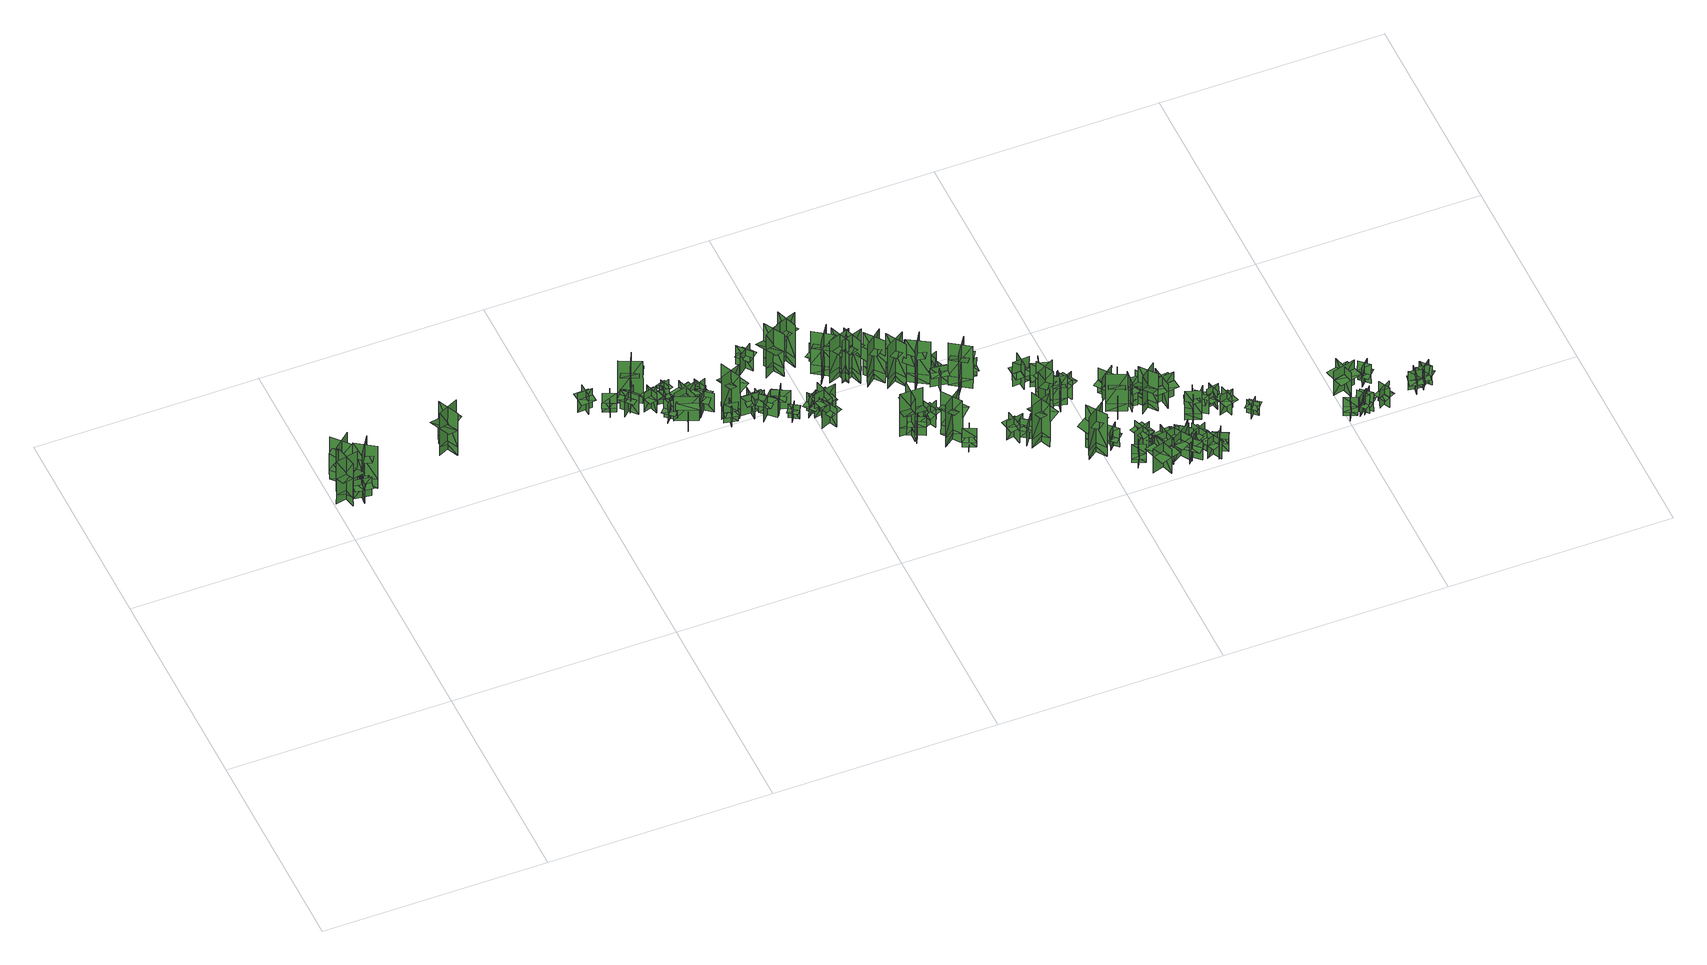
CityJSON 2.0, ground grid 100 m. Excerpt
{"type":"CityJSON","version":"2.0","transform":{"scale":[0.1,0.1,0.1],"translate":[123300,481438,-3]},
"CityObjects":{
"tree1":{"type":"SolitaryVegetationObject","geometry":[{"type":"MultiSurface","lod":"1","boundaries":[[[0,1,2]],[[0,2,3]],[[4,5,6]],[[4,6,7]],[[8,9,5]],[[8,5,4]],[[10,11,1]],[[10,1,0]],[[12,13,14]],[[12,14,15]],[[16,17,18]],[[16,18,19]]]}]},
"tree2":{"type":"SolitaryVegetationObject","geometry":[{"type":"MultiSurface","lod":"1","boundaries":[[[20,21,22]],[[20,22,23]],[[24,25,26]],[[24,26,27]],[[28,29,25]],[[28,25,24]],[[30,31,21]],[[30,21,20]],[[32,33,34]],[[32,34,35]],[[36,37,38]],[[36,38,39]]]}]},
"tree3":{"type":"SolitaryVegetationObject","geometry":[{"type":"MultiSurface","lod":"1","boundaries":[[[40,41,42]],[[40,42,43]],[[44,45,46]],[[44,46,47]],[[48,49,50]],[[48,50,51]],[[48,51,52]],[[48,52,53]]]}]},
"tree4":{"type":"SolitaryVegetationObject","geometry":[{"type":"MultiSurface","lod":"1","boundaries":[[[54,55,56]],[[54,56,57]],[[58,59,60]],[[58,60,61]],[[62,63,59]],[[62,59,58]],[[64,65,55]],[[64,55,54]],[[66,67,68]],[[66,68,69]],[[70,71,72]],[[70,72,73]]]}]},
"tree5":{"type":"SolitaryVegetationObject","geometry":[{"type":"MultiSurface","lod":"1","boundaries":[[[74,75,76]],[[74,76,77]],[[78,79,80]],[[78,80,81]],[[82,83,79]],[[82,79,78]],[[84,85,75]],[[84,75,74]],[[86,87,88]],[[86,88,89]],[[90,91,92]],[[90,92,93]]]}]},
"tree6":{"type":"SolitaryVegetationObject","geometry":[{"type":"MultiSurface","lod":"1","boundaries":[[[94,95,96]],[[94,96,97]],[[98,99,100]],[[98,100,101]],[[102,103,104]],[[102,104,105]],[[102,106,107]],[[102,107,103]]]}]},
"tree7":{"type":"SolitaryVegetationObject","geometry":[{"type":"MultiSurface","lod":"1","boundaries":[[[108,109,110]],[[108,110,111]],[[112,113,114]],[[112,114,115]],[[116,117,113]],[[116,113,112]],[[118,119,109]],[[118,109,108]],[[108,109,120]],[[108,120,121]],[[108,122,123]],[[108,123,109]]]}]},
"tree8":{"type":"SolitaryVegetationObject","geometry":[{"type":"MultiSurface","lod":"1","boundaries":[[[124,125,126]],[[124,126,127]],[[128,129,130]],[[128,130,131]],[[132,133,134]],[[132,134,135]],[[132,136,137]],[[132,137,133]]]}]},
"tree9":{"type":"SolitaryVegetationObject","geometry":[{"type":"MultiSurface","lod":"1","boundaries":[[[138,139,140]],[[138,140,141]],[[142,143,144]],[[142,144,145]],[[146,147,148]],[[146,148,149]],[[146,150,151]],[[146,151,147]]]}]},
"tree10":{"type":"SolitaryVegetationObject","geometry":[{"type":"MultiSurface","lod":"1","boundaries":[[[152,153,154]],[[152,154,155]],[[156,157,158]],[[156,158,159]],[[160,161,157]],[[160,157,156]],[[162,163,153]],[[162,153,152]],[[164,165,166]],[[164,166,167]],[[168,169,170]],[[168,170,171]]]}]},
"tree11":{"type":"SolitaryVegetationObject","geometry":[{"type":"MultiSurface","lod":"1","boundaries":[[[172,173,174]],[[172,174,175]],[[176,177,178]],[[176,178,179]],[[180,181,182]],[[180,182,183]],[[180,184,185]],[[180,185,181]]]}]},
"tree12":{"type":"SolitaryVegetationObject","geometry":[{"type":"MultiSurface","lod":"1","boundaries":[[[186,187,188]],[[186,188,189]],[[190,191,192]],[[190,192,193]],[[194,195,191]],[[194,191,190]],[[196,197,187]],[[196,187,186]],[[186,187,198]],[[186,198,199]],[[186,200,201]],[[186,201,187]]]}]},
"tree13":{"type":"SolitaryVegetationObject","geometry":[{"type":"MultiSurface","lod":"1","boundaries":[[[202,203,204]],[[202,204,205]],[[206,207,208]],[[206,208,209]],[[210,211,212]],[[210,212,213]],[[210,214,215]],[[210,215,211]]]}]},
"tree14":{"type":"SolitaryVegetationObject","geometry":[{"type":"MultiSurface","lod":"1","boundaries":[[[216,217,218]],[[216,218,219]],[[220,221,222]],[[220,222,223]],[[224,225,226]],[[224,226,227]],[[224,228,229]],[[224,229,225]]]}]},
"tree15":{"type":"SolitaryVegetationObject","geometry":[{"type":"MultiSurface","lod":"1","boundaries":[[[230,231,232]],[[230,232,233]],[[234,235,236]],[[234,236,237]],[[238,239,240]],[[238,240,241]],[[238,242,243]],[[238,243,239]]]}]},
"tree16":{"type":"SolitaryVegetationObject","geometry":[{"type":"MultiSurface","lod":"1","boundaries":[[[244,245,246]],[[244,246,247]],[[248,249,250]],[[248,250,251]],[[252,253,254]],[[252,254,255]],[[252,256,257]],[[252,257,253]]]}]},
"tree17":{"type":"SolitaryVegetationObject","geometry":[{"type":"MultiSurface","lod":"1","boundaries":[[[258,259,260]],[[258,260,261]],[[262,263,264]],[[262,264,265]],[[266,267,268]],[[266,268,269]],[[266,270,271]],[[266,271,267]]]}]},
"tree18":{"type":"SolitaryVegetationObject","geometry":[{"type":"MultiSurface","lod":"1","boundaries":[[[272,273,274]],[[272,274,275]],[[276,277,278]],[[276,278,279]],[[280,281,277]],[[280,277,276]],[[282,283,273]],[[282,273,272]],[[272,273,284]],[[272,284,285]],[[272,286,287]],[[272,287,273]]]}]},
"tree19":{"type":"SolitaryVegetationObject","geometry":[{"type":"MultiSurface","lod":"1","boundaries":[[[288,289,290]],[[288,290,291]],[[292,293,294]],[[292,294,295]],[[296,297,293]],[[296,293,292]],[[298,299,289]],[[298,289,288]],[[288,289,300]],[[288,300,301]],[[288,302,303]],[[288,303,289]]]}]},
"tree20":{"type":"SolitaryVegetationObject","geometry":[{"type":"MultiSurface","lod":"1","boundaries":[[[304,305,306]],[[304,306,307]],[[308,309,310]],[[308,310,311]],[[312,313,309]],[[312,309,308]],[[314,315,305]],[[314,305,304]],[[316,317,318]],[[316,318,319]],[[320,321,322]],[[320,322,323]]]}]},
"tree21":{"type":"SolitaryVegetationObject","geometry":[{"type":"MultiSurface","lod":"1","boundaries":[[[324,325,326]],[[324,326,327]],[[328,329,330]],[[328,330,331]],[[332,333,334]],[[332,334,335]],[[332,335,336]],[[332,336,337]]]}]},
"tree22":{"type":"SolitaryVegetationObject","geometry":[{"type":"MultiSurface","lod":"1","boundaries":[[[338,339,340]],[[338,340,341]],[[342,343,344]],[[342,344,345]],[[346,347,348]],[[346,348,349]],[[346,349,350]],[[346,350,351]]]}]},
"tree23":{"type":"SolitaryVegetationObject","geometry":[{"type":"MultiSurface","lod":"1","boundaries":[[[352,353,354]],[[352,354,355]],[[356,357,358]],[[356,358,359]],[[360,361,362]],[[360,362,363]],[[360,363,364]],[[360,364,365]]]}]},
"tree24":{"type":"SolitaryVegetationObject","geometry":[{"type":"MultiSurface","lod":"1","boundaries":[[[366,367,368]],[[366,368,369]],[[370,371,372]],[[370,372,373]],[[374,375,376]],[[374,376,377]],[[374,377,378]],[[374,378,379]]]}]},
"tree25":{"type":"SolitaryVegetationObject","geometry":[{"type":"MultiSurface","lod":"1","boundaries":[[[380,381,382]],[[380,382,383]],[[384,385,386]],[[384,386,387]],[[388,389,390]],[[388,390,391]],[[388,392,393]],[[388,393,389]]]}]},
"tree26":{"type":"SolitaryVegetationObject","geometry":[{"type":"MultiSurface","lod":"1","boundaries":[[[394,395,396]],[[394,396,397]],[[398,399,400]],[[398,400,401]],[[402,403,404]],[[402,404,405]],[[402,405,406]],[[402,406,407]]]}]},
"tree27":{"type":"SolitaryVegetationObject","geometry":[{"type":"MultiSurface","lod":"1","boundaries":[[[408,409,410]],[[408,410,411]],[[412,413,414]],[[412,414,415]],[[416,417,413]],[[416,413,412]],[[418,419,409]],[[418,409,408]],[[408,409,420]],[[408,420,421]],[[408,422,423]],[[408,423,409]]]}]},
"tree28":{"type":"SolitaryVegetationObject","geometry":[{"type":"MultiSurface","lod":"1","boundaries":[[[424,425,426]],[[424,426,427]],[[428,429,430]],[[428,430,431]],[[432,433,429]],[[432,429,428]],[[434,435,425]],[[434,425,424]],[[436,437,438]],[[436,438,439]],[[440,441,442]],[[440,442,443]]]}]},
"tree29":{"type":"SolitaryVegetationObject","geometry":[{"type":"MultiSurface","lod":"1","boundaries":[[[444,445,446]],[[444,446,447]],[[448,449,450]],[[448,450,451]],[[452,453,454]],[[452,454,455]],[[452,455,456]],[[452,456,457]]]}]},
"tree30":{"type":"SolitaryVegetationObject","geometry":[{"type":"MultiSurface","lod":"1","boundaries":[[[458,459,460]],[[458,460,461]],[[462,463,464]],[[462,464,465]],[[466,467,468]],[[466,468,469]],[[466,469,470]],[[466,470,471]]]}]},
"tree31":{"type":"SolitaryVegetationObject","geometry":[{"type":"MultiSurface","lod":"1","boundaries":[[[472,473,474]],[[472,474,475]],[[476,477,478]],[[476,478,479]],[[480,481,477]],[[480,477,476]],[[482,483,473]],[[482,473,472]],[[484,485,486]],[[484,486,487]],[[488,489,490]],[[488,490,491]]]}]},
"tree32":{"type":"SolitaryVegetationObject","geometry":[{"type":"MultiSurface","lod":"1","boundaries":[[[492,493,494]],[[492,494,495]],[[496,497,498]],[[496,498,499]],[[500,501,497]],[[500,497,496]],[[502,503,493]],[[502,493,492]],[[504,505,506]],[[504,506,507]],[[508,509,510]],[[508,510,511]]]}]},
"tree33":{"type":"SolitaryVegetationObject","geometry":[{"type":"MultiSurface","lod":"1","boundaries":[[[512,513,514]],[[512,514,515]],[[516,517,518]],[[516,518,519]],[[520,521,517]],[[520,517,516]],[[522,523,513]],[[522,513,512]],[[512,513,524]],[[512,524,525]],[[512,526,527]],[[512,527,513]]]}]},
"tree34":{"type":"SolitaryVegetationObject","geometry":[{"type":"MultiSurface","lod":"1","boundaries":[[[528,529,530]],[[528,530,531]],[[532,533,534]],[[532,534,535]],[[536,537,533]],[[536,533,532]],[[538,539,529]],[[538,529,528]],[[540,541,542]],[[540,542,543]],[[544,545,546]],[[544,546,547]]]}]},
"tree35":{"type":"SolitaryVegetationObject","geometry":[{"type":"MultiSurface","lod":"1","boundaries":[[[548,549,550]],[[548,550,551]],[[552,553,554]],[[552,554,555]],[[556,557,553]],[[556,553,552]],[[558,559,549]],[[558,549,548]],[[560,561,562]],[[560,562,563]],[[564,565,566]],[[564,566,567]]]}]},
"tree36":{"type":"SolitaryVegetationObject","geometry":[{"type":"MultiSurface","lod":"1","boundaries":[[[568,569,570]],[[568,570,571]],[[572,573,574]],[[572,574,575]],[[576,577,578]],[[576,578,579]],[[576,580,581]],[[576,581,577]]]}]},
"tree37":{"type":"SolitaryVegetationObject","geometry":[{"type":"MultiSurface","lod":"1","boundaries":[[[582,583,584]],[[582,584,585]],[[586,587,588]],[[586,588,589]],[[590,591,587]],[[590,587,586]],[[592,593,583]],[[592,583,582]],[[594,595,596]],[[594,596,597]],[[598,599,600]],[[598,600,601]]]}]},
"tree38":{"type":"SolitaryVegetationObject","geometry":[{"type":"MultiSurface","lod":"1","boundaries":[[[602,603,604]],[[602,604,605]],[[606,607,608]],[[606,608,609]],[[610,611,607]],[[610,607,606]],[[612,613,603]],[[612,603,602]],[[614,615,616]],[[614,616,617]],[[618,619,620]],[[618,620,621]]]}]},
"tree39":{"type":"SolitaryVegetationObject","geometry":[{"type":"MultiSurface","lod":"1","boundaries":[[[622,623,624]],[[622,624,625]],[[626,627,628]],[[626,628,629]],[[630,631,632]],[[630,632,633]],[[630,634,635]],[[630,635,631]]]}]},
"tree40":{"type":"SolitaryVegetationObject","geometry":[{"type":"MultiSurface","lod":"1","boundaries":[[[636,637,638]],[[636,638,639]],[[640,641,642]],[[640,642,643]],[[644,645,641]],[[644,641,640]],[[646,647,637]],[[646,637,636]],[[648,649,650]],[[648,650,651]],[[652,653,654]],[[652,654,655]]]}]},
"tree41":{"type":"SolitaryVegetationObject","geometry":[{"type":"MultiSurface","lod":"1","boundaries":[[[656,657,658]],[[656,658,659]],[[660,661,662]],[[660,662,663]],[[664,665,661]],[[664,661,660]],[[666,667,657]],[[666,657,656]],[[656,657,668]],[[656,668,669]],[[656,670,671]],[[656,671,657]]]}]},
"tree42":{"type":"SolitaryVegetationObject","geometry":[{"type":"MultiSurface","lod":"1","boundaries":[[[672,673,674]],[[672,674,675]],[[676,677,678]],[[676,678,679]],[[680,681,677]],[[680,677,676]],[[682,683,673]],[[682,673,672]],[[684,685,686]],[[684,686,687]],[[688,689,690]],[[688,690,691]]]}]},
"tree43":{"type":"SolitaryVegetationObject","geometry":[{"type":"MultiSurface","lod":"1","boundaries":[[[692,693,694]],[[692,694,695]],[[696,697,698]],[[696,698,699]],[[700,701,697]],[[700,697,696]],[[702,703,693]],[[702,693,692]],[[692,693,704]],[[692,704,705]],[[692,706,707]],[[692,707,693]]]}]},
"tree44":{"type":"SolitaryVegetationObject","geometry":[{"type":"MultiSurface","lod":"1","boundaries":[[[708,709,710]],[[708,710,711]],[[712,713,714]],[[712,714,715]],[[716,717,713]],[[716,713,712]],[[718,719,709]],[[718,709,708]],[[720,721,722]],[[720,722,723]],[[724,725,726]],[[724,726,727]]]}]},
"tree45":{"type":"SolitaryVegetationObject","geometry":[{"type":"MultiSurface","lod":"1","boundaries":[[[728,729,730]],[[728,730,731]],[[732,733,734]],[[732,734,735]],[[736,737,738]],[[736,738,739]],[[736,740,741]],[[736,741,737]]]}]},
"tree46":{"type":"SolitaryVegetationObject","geometry":[{"type":"MultiSurface","lod":"1","boundaries":[[[742,743,744]],[[742,744,745]],[[746,747,748]],[[746,748,749]],[[750,751,752]],[[750,752,753]],[[750,754,755]],[[750,755,751]]]}]},
"tree47":{"type":"SolitaryVegetationObject","geometry":[{"type":"MultiSurface","lod":"1","boundaries":[[[756,757,758]],[[756,758,759]],[[760,761,762]],[[760,762,763]],[[764,765,761]],[[764,761,760]],[[766,767,757]],[[766,757,756]],[[756,757,768]],[[756,768,769]],[[756,770,771]],[[756,771,757]]]}]},
"tree48":{"type":"SolitaryVegetationObject","geometry":[{"type":"MultiSurface","lod":"1","boundaries":[[[772,773,774]],[[772,774,775]],[[776,777,778]],[[776,778,779]],[[780,781,782]],[[780,782,783]],[[780,783,784]],[[780,784,785]]]}]},
"tree49":{"type":"SolitaryVegetationObject","geometry":[{"type":"MultiSurface","lod":"1","boundaries":[[[786,787,788]],[[786,788,789]],[[790,791,792]],[[790,792,793]],[[794,795,791]],[[794,791,790]],[[796,797,787]],[[796,787,786]],[[798,799,800]],[[798,800,801]],[[802,803,804]],[[802,804,805]]]}]},
"tree50":{"type":"SolitaryVegetationObject","geometry":[{"type":"MultiSurface","lod":"1","boundaries":[[[806,807,808]],[[806,808,809]],[[810,811,812]],[[810,812,813]],[[814,815,816]],[[814,816,817]],[[814,817,818]],[[814,818,819]]]}]},
"tree51":{"type":"SolitaryVegetationObject","geometry":[{"type":"MultiSurface","lod":"1","boundaries":[[[820,821,822]],[[820,822,823]],[[824,825,826]],[[824,826,827]],[[828,829,825]],[[828,825,824]],[[830,831,821]],[[830,821,820]],[[820,821,832]],[[820,832,833]],[[820,834,835]],[[820,835,821]]]}]},
"tree52":{"type":"SolitaryVegetationObject","geometry":[{"type":"MultiSurface","lod":"1","boundaries":[[[836,837,838]],[[836,838,839]],[[840,841,842]],[[840,842,843]],[[844,845,841]],[[844,841,840]],[[846,847,837]],[[846,837,836]],[[848,849,850]],[[848,850,851]],[[852,853,854]],[[852,854,855]]]}]},
"tree53":{"type":"SolitaryVegetationObject","geometry":[{"type":"MultiSurface","lod":"1","boundaries":[[[856,857,858]],[[856,858,859]],[[860,861,862]],[[860,862,863]],[[864,865,861]],[[864,861,860]],[[866,867,857]],[[866,857,856]],[[868,869,870]],[[868,870,871]],[[872,873,874]],[[872,874,875]]]}]},
"tree54":{"type":"SolitaryVegetationObject","geometry":[{"type":"MultiSurface","lod":"1","boundaries":[[[876,877,878]],[[876,878,879]],[[880,881,882]],[[880,882,883]],[[884,885,881]],[[884,881,880]],[[886,887,877]],[[886,877,876]],[[876,877,888]],[[876,888,889]],[[876,890,891]],[[876,891,877]]]}]},
"tree55":{"type":"SolitaryVegetationObject","geometry":[{"type":"MultiSurface","lod":"1","boundaries":[[[892,893,894]],[[892,894,895]],[[896,897,898]],[[896,898,899]],[[900,901,897]],[[900,897,896]],[[902,903,893]],[[902,893,892]],[[904,905,906]],[[904,906,907]],[[908,909,910]],[[908,910,911]]]}]},
"tree56":{"type":"SolitaryVegetationObject","geometry":[{"type":"MultiSurface","lod":"1","boundaries":[[[912,913,914]],[[912,914,915]],[[916,917,918]],[[916,918,919]],[[920,921,917]],[[920,917,916]],[[922,923,913]],[[922,913,912]],[[924,925,926]],[[924,926,927]],[[928,929,930]],[[928,930,931]]]}]},
"tree57":{"type":"SolitaryVegetationObject","geometry":[{"type":"MultiSurface","lod":"1","boundaries":[[[932,933,934]],[[932,934,935]],[[936,937,938]],[[936,938,939]],[[940,941,937]],[[940,937,936]],[[942,943,933]],[[942,933,932]],[[932,933,944]],[[932,944,945]],[[932,946,947]],[[932,947,933]]]}]},
"tree58":{"type":"SolitaryVegetationObject","geometry":[{"type":"MultiSurface","lod":"1","boundaries":[[[948,949,950]],[[948,950,951]],[[952,953,954]],[[952,954,955]],[[956,957,953]],[[956,953,952]],[[958,959,949]],[[958,949,948]],[[948,949,960]],[[948,960,961]],[[948,962,963]],[[948,963,949]]]}]},
"tree59":{"type":"SolitaryVegetationObject","geometry":[{"type":"MultiSurface","lod":"1","boundaries":[[[964,965,966]],[[964,966,967]],[[968,969,970]],[[968,970,971]],[[972,973,969]],[[972,969,968]],[[974,975,965]],[[974,965,964]],[[964,965,976]],[[964,976,977]],[[964,978,979]],[[964,979,965]]]}]},
"tree60":{"type":"SolitaryVegetationObject","geometry":[{"type":"MultiSurface","lod":"1","boundaries":[[[980,981,982]],[[980,982,983]],[[984,985,986]],[[984,986,987]],[[988,989,990]],[[988,990,991]],[[988,992,993]],[[988,993,989]]]}]},
"tree61":{"type":"SolitaryVegetationObject","geometry":[{"type":"MultiSurface","lod":"1","boundaries":[[[994,995,996]],[[994,996,997]],[[998,999,1000]],[[998,1000,1001]],[[1002,1003,1004]],[[1002,1004,1005]],[[1002,1003,1006]],[[1002,1006,1007]]]}]},
"tree62":{"type":"SolitaryVegetationObject","geometry":[{"type":"MultiSurface","lod":"1","boundaries":[[[1008,1009,1010]],[[1008,1010,1011]],[[1012,1013,1014]],[[1012,1014,1015]],[[1016,1017,1018]],[[1016,1018,1019]],[[1016,1020,1021]],[[1016,1021,1017]]]}]},
"tree63":{"type":"SolitaryVegetationObject","geometry":[{"type":"MultiSurface","lod":"1","boundaries":[[[1022,1023,1024]],[[1022,1024,1025]],[[1026,1027,1028]],[[1026,1028,1029]],[[1030,1031,1032]],[[1030,1032,1033]],[[1030,1034,1035]],[[1030,1035,1031]]]}]},
"tree64":{"type":"SolitaryVegetationObject","geometry":[{"type":"MultiSurface","lod":"1","boundaries":[[[1036,1037,1038]],[[1036,1038,1039]],[[1040,1041,1042]],[[1040,1042,1043]],[[1044,1045,1046]],[[1044,1046,1047]],[[1044,1048,1049]],[[1044,1049,1045]]]}]},
"tree65":{"type":"SolitaryVegetationObject","geometry":[{"type":"MultiSurface","lod":"1","boundaries":[[[1050,1051,1052]],[[1050,1052,1053]],[[1054,1055,1056]],[[1054,1056,1057]],[[1058,1059,1055]],[[1058,1055,1054]],[[1060,1061,1051]],[[1060,1051,1050]],[[1062,1063,1064]],[[1062,1064,1065]],[[1066,1067,1068]],[[1066,1068,1069]]]}]},
"tree66":{"type":"SolitaryVegetationObject","geometry":[{"type":"MultiSurface","lod":"1","boundaries":[[[1070,1071,1072]],[[1070,1072,1073]],[[1074,1075,1076]],[[1074,1076,1077]],[[1078,1079,1075]],[[1078,1075,1074]],[[1080,1081,1071]],[[1080,1071,1070]],[[1070,1071,1082]],[[1070,1082,1083]],[[1070,1084,1085]],[[1070,1085,1071]]]}]},
"tree67":{"type":"SolitaryVegetationObject","geometry":[{"type":"MultiSurface","lod":"1","boundaries":[[[1086,1087,1088]],[[1086,1088,1089]],[[1090,1091,1092]],[[1090,1092,1093]],[[1094,1095,1096]],[[1094,1096,1097]],[[1094,1097,1098]],[[1094,1098,1099]]]}]},
"tree68":{"type":"SolitaryVegetationObject","geometry":[{"type":"MultiSurface","lod":"1","boundaries":[[[1100,1101,1102]],[[1100,1102,1103]],[[1104,1105,1106]],[[1104,1106,1107]],[[1108,1109,1105]],[[1108,1105,1104]],[[1110,1111,1101]],[[1110,1101,1100]],[[1112,1113,1114]],[[1112,1114,1115]],[[1116,1117,1118]],[[1116,1118,1119]]]}]},
"tree69":{"type":"SolitaryVegetationObject","geometry":[{"type":"MultiSurface","lod":"1","boundaries":[[[1120,1121,1122]],[[1120,1122,1123]],[[1124,1125,1126]],[[1124,1126,1127]],[[1128,1129,1130]],[[1128,1130,1131]],[[1128,1129,1132]],[[1128,1132,1133]]]}]},
"tree70":{"type":"SolitaryVegetationObject","geometry":[{"type":"MultiSurface","lod":"1","boundaries":[[[1134,1135,1136]],[[1134,1136,1137]],[[1138,1139,1140]],[[1138,1140,1141]],[[1142,1143,1144]],[[1142,1144,1145]],[[1142,1145,1146]],[[1142,1146,1147]]]}]},
"tree71":{"type":"SolitaryVegetationObject","geometry":[{"type":"MultiSurface","lod":"1","boundaries":[[[1148,1149,1150]],[[1148,1150,1151]],[[1152,1153,1154]],[[1152,1154,1155]],[[1156,1157,1153]],[[1156,1153,1152]],[[1158,1159,1149]],[[1158,1149,1148]],[[1160,1161,1162]],[[1160,1162,1163]],[[1164,1165,1166]],[[1164,1166,1167]]]}]},
"tree72":{"type":"SolitaryVegetationObject","geometry":[{"type":"MultiSurface","lod":"1","boundaries":[[[1168,1169,1170]],[[1168,1170,1171]],[[1172,1173,1174]],[[1172,1174,1175]],[[1176,1177,1173]],[[1176,1173,1172]],[[1178,1179,1169]],[[1178,1169,1168]],[[1168,1169,1180]],[[1168,1180,1181]],[[1168,1182,1183]],[[1168,1183,1169]]]}]},
"tree73":{"type":"SolitaryVegetationObject","geometry":[{"type":"MultiSurface","lod":"1","boundaries":[[[1184,1185,1186]],[[1184,1186,1187]],[[1188,1189,1190]],[[1188,1190,1191]],[[1192,1193,1194]],[[1192,1194,1195]],[[1192,1195,1196]],[[1192,1196,1197]]]}]},
"tree74":{"type":"SolitaryVegetationObject","geometry":[{"type":"MultiSurface","lod":"1","boundaries":[[[1198,1199,1200]],[[1198,1200,1201]],[[1202,1203,1204]],[[1202,1204,1205]],[[1206,1207,1208]],[[1206,1208,1209]],[[1206,1209,1210]],[[1206,1210,1211]]]}]},
"tree75":{"type":"SolitaryVegetationObject","geometry":[{"type":"MultiSurface","lod":"1","boundaries":[[[1212,1213,1214]],[[1212,1214,1215]],[[1216,1217,1218]],[[1216,1218,1219]],[[1220,1221,1222]],[[1220,1222,1223]],[[1220,1223,1224]],[[1220,1224,1225]]]}]},
"tree76":{"type":"SolitaryVegetationObject","geometry":[{"type":"MultiSurface","lod":"1","boundaries":[[[1226,1227,1228]],[[1226,1228,1229]],[[1230,1231,1232]],[[1230,1232,1233]],[[1234,1235,1236]],[[1234,1236,1237]],[[1234,1235,1238]],[[1234,1238,1239]]]}]},
"tree77":{"type":"SolitaryVegetationObject","geometry":[{"type":"MultiSurface","lod":"1","boundaries":[[[1240,1241,1242]],[[1240,1242,1243]],[[1244,1245,1246]],[[1244,1246,1247]],[[1248,1249,1245]],[[1248,1245,1244]],[[1250,1251,1241]],[[1250,1241,1240]],[[1252,1253,1254]],[[1252,1254,1255]],[[1256,1257,1258]],[[1256,1258,1259]]]}]},
"tree78":{"type":"SolitaryVegetationObject","geometry":[{"type":"MultiSurface","lod":"1","boundaries":[[[1260,1261,1262]],[[1260,1262,1263]],[[1264,1265,1266]],[[1264,1266,1267]],[[1268,1269,1270]],[[1268,1270,1271]],[[1268,1272,1273]],[[1268,1273,1269]]]}]},
"tree79":{"type":"SolitaryVegetationObject","geometry":[{"type":"MultiSurface","lod":"1","boundaries":[[[1274,1275,1276]],[[1274,1276,1277]],[[1278,1279,1280]],[[1278,1280,1281]],[[1282,1283,1279]],[[1282,1279,1278]],[[1284,1285,1275]],[[1284,1275,1274]],[[1274,1275,1286]],[[1274,1286,1287]],[[1274,1288,1289]],[[1274,1289,1275]]]}]},
"tree80":{"type":"SolitaryVegetationObject","geometry":[{"type":"MultiSurface","lod":"1","boundaries":[[[1290,1291,1292]],[[1290,1292,1293]],[[1294,1295,1296]],[[1294,1296,1297]],[[1298,1299,1300]],[[1298,1300,1301]],[[1298,1302,1303]],[[1298,1303,1299]]]}]},
"tree81":{"type":"SolitaryVegetationObject","geometry":[{"type":"MultiSurface","lod":"1","boundaries":[[[1304,1305,1306]],[[1304,1306,1307]],[[1308,1309,1310]],[[1308,1310,1311]],[[1312,1313,1314]],[[1312,1314,1315]],[[1312,1315,1316]],[[1312,1316,1317]]]}]},
"tree82":{"type":"SolitaryVegetationObject","geometry":[{"type":"MultiSurface","lod":"1","boundaries":[[[1318,1319,1320]],[[1318,1320,1321]],[[1322,1323,1324]],[[1322,1324,1325]],[[1326,1327,1323]],[[1326,1323,1322]],[[1328,1329,1319]],[[1328,1319,1318]],[[1318,1319,1330]],[[1318,1330,1331]],[[1318,1332,1333]],[[1318,1333,1319]]]}]},
"tree83":{"type":"SolitaryVegetationObject","geometry":[{"type":"MultiSurface","lod":"1","boundaries":[[[1334,1335,1336]],[[1334,1336,1337]],[[1338,1339,1340]],[[1338,1340,1341]],[[1342,1343,1339]],[[1342,1339,1338]],[[1344,1345,1335]],[[1344,1335,1334]],[[1334,1335,1346]],[[1334,1346,1347]],[[1334,1348,1349]],[[1334,1349,1335]]]}]},
"tree84":{"type":"SolitaryVegetationObject","geometry":[{"type":"MultiSurface","lod":"1","boundaries":[[[1350,1351,1352]],[[1350,1352,1353]],[[1354,1355,1356]],[[1354,1356,1357]],[[1358,1359,1355]],[[1358,1355,1354]],[[1360,1361,1351]],[[1360,1351,1350]],[[1350,1351,1362]],[[1350,1362,1363]],[[1350,1364,1365]],[[1350,1365,1351]]]}]},
"tree85":{"type":"SolitaryVegetationObject","geometry":[{"type":"MultiSurface","lod":"1","boundaries":[[[1366,1367,1368]],[[1366,1368,1369]],[[1370,1371,1372]],[[1370,1372,1373]],[[1374,1375,1376]],[[1374,1376,1377]],[[1374,1375,1378]],[[1374,1378,1379]]]}]},
"tree86":{"type":"SolitaryVegetationObject","geometry":[{"type":"MultiSurface","lod":"1","boundaries":[[[1380,1381,1382]],[[1380,1382,1383]],[[1384,1385,1386]],[[1384,1386,1387]],[[1388,1389,1385]],[[1388,1385,1384]],[[1390,1391,1381]],[[1390,1381,1380]],[[1380,1381,1392]],[[1380,1392,1393]],[[1380,1394,1395]],[[1380,1395,1381]]]}]},
"tree87":{"type":"SolitaryVegetationObject","geometry":[{"type":"MultiSurface","lod":"1","boundaries":[[[1396,1397,1398]],[[1396,1398,1399]],[[1400,1401,1402]],[[1400,1402,1403]],[[1404,1405,1401]],[[1404,1401,1400]],[[1406,1407,1397]],[[1406,1397,1396]],[[1396,1397,1408]],[[1396,1408,1409]],[[1396,1410,1411]],[[1396,1411,1397]]]}]},
"tree88":{"type":"SolitaryVegetationObject","geometry":[{"type":"MultiSurface","lod":"1","boundaries":[[[1412,1413,1414]],[[1412,1414,1415]],[[1416,1417,1418]],[[1416,1418,1419]],[[1420,1421,1417]],[[1420,1417,1416]],[[1422,1423,1413]],[[1422,1413,1412]],[[1412,1413,1424]],[[1412,1424,1425]],[[1412,1426,1427]],[[1412,1427,1413]]]}]},
"tree89":{"type":"SolitaryVegetationObject","geometry":[{"type":"MultiSurface","lod":"1","boundaries":[[[1428,1429,1430]],[[1428,1430,1431]],[[1432,1433,1434]],[[1432,1434,1435]],[[1436,1437,1433]],[[1436,1433,1432]],[[1438,1439,1429]],[[1438,1429,1428]],[[1428,1429,1440]],[[1428,1440,1441]],[[1428,1442,1443]],[[1428,1443,1429]]]}]},
"tree90":{"type":"SolitaryVegetationObject","geometry":[{"type":"MultiSurface","lod":"1","boundaries":[[[1444,1445,1446]],[[1444,1446,1447]],[[1448,1449,1450]],[[1448,1450,1451]],[[1452,1453,1449]],[[1452,1449,1448]],[[1454,1455,1445]],[[1454,1445,1444]],[[1444,1445,1456]],[[1444,1456,1457]],[[1444,1458,1459]],[[1444,1459,1445]]]}]}
},
"vertices":[
[111,1235,58],[10,1216,58],[9,1217,252],[111,1237,252],[47,1279,58],[66,1178,58],[67,1178,252],[48,1280,252],[48,1280,6],[67,1178,6],[111,1237,6],[9,1217,6],[111,1236,153],[9,1217,153],[19,1165,171],[121,1184,171],[23,1220,183],[100,1234,183],[92,1273,194],[16,1258,194],
[116,1349,60],[38,1282,60],[37,1283,255],[115,1351,255],[38,1356,61],[106,1277,61],[107,1278,255],[39,1356,255],[39,1356,9],[107,1278,9],[115,1351,9],[37,1283,9],[116,1350,155],[37,1283,155],[72,1243,174],[150,1310,174],[48,1292,186],[106,1343,186],[81,1373,197],[22,1322,197],
[85,1215,5],[162,1205,5],[162,1205,113],[85,1215,113],[117,1174,5],[127,1251,5],[127,1251,113],[117,1174,113],[117,1174,82],[155,1169,82],[165,1246,82],[127,1251,82],[88,1256,82],[78,1179,82],
[122,1216,59],[180,1302,59],[181,1301,254],[124,1215,254],[199,1231,60],[113,1288,60],[113,1288,254],[199,1230,254],[199,1230,8],[113,1288,8],[124,1215,8],[181,1301,8],[123,1215,154],[181,1301,154],[137,1331,173],[79,1245,173],[173,1290,185],[130,1225,185],[163,1203,196],[206,1268,196],
[573,1276,57],[528,1369,57],[529,1370,251],[575,1277,251],[599,1350,57],[506,1304,57],[507,1304,251],[599,1349,251],[599,1349,5],[507,1304,5],[575,1277,5],[529,1370,5],[574,1277,152],[529,1369,152],[481,1346,170],[527,1253,170],[535,1357,182],[570,1287,182],[605,1305,193],[570,1374,193],
[1155,1347,6],[1158,1280,6],[1158,1280,116],[1155,1347,116],[1121,1309,6],[1187,1312,6],[1187,1312,116],[1121,1309,116],[1121,1309,80],[1187,1312,80],[1185,1348,80],[1119,1345,80],[1123,1272,80],[1189,1276,80],
[1229,1230,61],[1252,1285,61],[1224,1297,61],[1200,1242,61],[1212,1268,61],[1267,1245,61],[1269,1248,115],[1214,1272,115],[1214,1272,6],[1269,1248,6],[1231,1229,6],[1254,1284,6],[1252,1285,115],[1229,1230,115],[1256,1219,61],[1280,1273,61],
[1347,1202,4],[1291,1264,4],[1291,1264,114],[1347,1202,114],[1350,1268,4],[1288,1212,4],[1288,1212,114],[1350,1268,114],[1342,1208,86],[1291,1264,86],[1267,1242,86],[1318,1186,86],[1366,1230,86],[1316,1286,86],
[1322,1324,4],[1350,1285,4],[1350,1285,83],[1322,1324,83],[1317,1288,4],[1355,1316,4],[1355,1316,83],[1317,1288,83],[1317,1288,58],[1355,1316,58],[1340,1337,58],[1301,1309,58],[1332,1267,58],[1370,1295,58],
[1293,1296,57],[1387,1252,57],[1386,1251,251],[1292,1295,251],[1319,1222,57],[1363,1316,57],[1362,1317,251],[1318,1223,251],[1318,1223,5],[1362,1317,5],[1292,1295,5],[1386,1251,5],[1292,1295,152],[1386,1251,152],[1409,1299,170],[1315,1343,170],[1373,1257,182],[1303,1290,182],[1286,1254,193],[1357,1222,193],
[1372,1205,5],[1436,1223,5],[1436,1223,115],[1372,1205,115],[1416,1180,5],[1399,1244,5],[1399,1244,115],[1416,1180,115],[1416,1180,79],[1399,1244,79],[1364,1235,79],[1381,1171,79],[1451,1190,79],[1434,1254,79],
[1476,1103,63],[1432,1143,63],[1411,1120,63],[1456,1080,63],[1435,1100,63],[1475,1144,63],[1472,1146,118],[1433,1102,118],[1433,1102,9],[1472,1146,9],[1478,1105,9],[1434,1144,9],[1432,1143,118],[1476,1103,118],[1496,1125,63],[1452,1165,63],
[1460,1195,5],[1467,1242,5],[1467,1242,84],[1460,1195,84],[1489,1217,5],[1442,1223,5],[1442,1223,84],[1489,1217,84],[1489,1217,58],[1442,1223,58],[1438,1198,58],[1485,1191,58],[1493,1242,58],[1446,1249,58],
[1462,1110,5],[1560,1071,5],[1560,1071,146],[1462,1110,146],[1495,1033,5],[1535,1132,5],[1535,1132,146],[1495,1033,146],[1470,1107,109],[1560,1071,109],[1576,1110,109],[1486,1146,109],[1454,1068,109],[1545,1032,109],
[1490,1232,5],[1475,1277,5],[1475,1277,84],[1490,1232,84],[1506,1265,5],[1461,1250,5],[1461,1250,84],[1506,1265,84],[1506,1265,58],[1461,1250,58],[1469,1225,58],[1514,1240,58],[1498,1290,58],[1453,1275,58],
[1474,1130,3],[1576,1157,3],[1576,1157,144],[1474,1130,144],[1547,1088,3],[1519,1191,3],[1519,1191,144],[1547,1088,144],[1482,1132,108],[1576,1157,108],[1565,1198,108],[1471,1173,108],[1493,1091,108],[1587,1117,108],
[1571,1084,5],[1621,1149,5],[1621,1149,114],[1571,1084,114],[1635,1093,5],[1570,1143,5],[1570,1143,114],[1635,1093,114],[1575,1089,86],[1621,1149,86],[1595,1169,86],[1549,1109,86],[1601,1069,86],[1647,1129,86],
[1632,1185,59],[1577,1162,59],[1589,1134,59],[1644,1157,59],[1617,1147,59],[1594,1202,59],[1591,1200,114],[1614,1145,114],[1614,1145,5],[1591,1200,5],[1631,1188,5],[1576,1165,5],[1577,1162,114],[1632,1185,114],[1621,1213,59],[1566,1190,59],
[1681,1044,61],[1670,986,61],[1701,980,61],[1712,1038,61],[1705,1010,61],[1647,1021,61],[1646,1018,115],[1705,1007,115],[1705,1007,6],[1646,1018,6],[1679,1044,6],[1668,986,6],[1670,986,115],[1681,1044,115],[1652,1050,61],[1641,991,61],
[1677,1113,57],[1717,1017,57],[1715,1017,252],[1675,1112,252],[1647,1041,58],[1742,1081,58],[1742,1081,252],[1646,1041,252],[1646,1041,6],[1742,1081,6],[1675,1112,6],[1715,1017,6],[1676,1112,152],[1716,1017,152],[1764,1037,171],[1724,1133,171],[1710,1030,183],[1680,1101,183],[1644,1086,194],[1674,1015,194],
[1770,990,7],[1771,1071,7],[1771,1071,115],[1770,990,115],[1807,1026,7],[1807,1026,115],[1726,1028,115],[1726,1028,7],[1807,1026,81],[1808,1060,81],[1743,1061,81],[1742,1027,81],[1742,993,81],[1807,992,81],
[1853,1019,7],[1797,959,7],[1797,959,116],[1853,1019,116],[1801,1017,7],[1801,1017,116],[1860,961,116],[1860,961,7],[1801,1017,82],[1777,992,82],[1825,948,82],[1848,972,82],[1871,997,82],[1824,1042,82],
[1809,1080,7],[1814,1025,7],[1814,1025,84],[1809,1080,84],[1786,1052,7],[1841,1057,7],[1841,1057,84],[1786,1052,84],[1786,1052,63],[1788,1024,63],[1843,1029,63],[1841,1057,63],[1838,1084,63],[1783,1079,63],
[1905,1036,8],[1866,965,8],[1866,965,117],[1905,1036,117],[1855,1021,8],[1855,1021,117],[1927,982,117],[1927,982,8],[1855,1021,82],[1839,991,82],[1896,960,82],[1912,990,82],[1929,1020,82],[1872,1051,82],
[1902,908,10],[1929,947,10],[1929,947,89],[1902,908,89],[1938,914,10],[1899,942,10],[1899,942,89],[1938,914,89],[1938,914,63],[1899,942,63],[1884,920,63],[1923,893,63],[1953,936,63],[1914,963,63],
[1874,1245,6],[1822,1308,6],[1822,1308,115],[1874,1245,115],[1879,1297,6],[1879,1297,115],[1816,1245,115],[1816,1245,6],[1879,1297,80],[1857,1323,80],[1807,1282,80],[1829,1255,80],[1850,1229,80],[1900,1270,80],
[2019,901,62],[1983,948,62],[1958,929,62],[1995,882,62],[1978,906,62],[2025,942,62],[2023,945,116],[1976,908,116],[1976,908,7],[2023,945,7],[2021,903,7],[1984,950,7],[1983,948,116],[2019,901,116],[2043,920,62],[2006,967,62],
[1975,1165,58],[1923,1255,58],[1925,1256,252],[1977,1166,252],[1996,1241,58],[1906,1189,58],[1906,1188,252],[1996,1240,252],[1996,1240,6],[1906,1188,6],[1977,1166,6],[1924,1256,6],[1976,1166,153],[1924,1255,153],[1878,1229,172],[1930,1139,172],[1931,1243,183],[1971,1176,183],[2005,1196,194],[1965,1263,194],
[2059,814,8],[2025,889,8],[2025,889,116],[2059,814,116],[2077,863,8],[2077,863,116],[2003,830,116],[2003,830,8],[2077,863,82],[2063,894,82],[2004,867,82],[2018,836,82],[2032,806,82],[2091,833,82],
[2034,955,7],[2055,852,7],[2055,852,146],[2034,955,146],[1997,898,7],[1997,898,146],[2099,919,146],[2099,919,7],[1997,898,102],[2006,856,102],[2088,872,102],[2079,915,102],[2070,958,102],[1988,941,102],
[1968,1229,57],[2065,1266,57],[2065,1264,252],[1969,1227,252],[2040,1197,58],[2002,1293,58],[2002,1293,252],[2039,1196,252],[2039,1196,6],[2002,1293,6],[1969,1227,6],[2065,1264,6],[1969,1228,152],[2065,1265,152],[2046,1314,171],[1950,1277,171],[2052,1260,183],[1980,1232,183],[1994,1195,194],[2066,1223,194],
[2084,1140,58],[2170,1082,58],[2169,1081,252],[2083,1139,252],[2099,1063,58],[2157,1149,58],[2156,1150,252],[2098,1064,252],[2098,1064,6],[2156,1150,6],[2083,1139,6],[2169,1081,6],[2084,1140,153],[2169,1081,153],[2199,1125,171],[2113,1183,171],[2158,1089,183],[2093,1132,183],[2071,1100,194],[2136,1057,194],
[2139,1156,60],[2104,1204,60],[2079,1186,61],[2114,1138,61],[2098,1162,60],[2146,1196,60],[2144,1199,115],[2096,1165,115],[2096,1165,6],[2144,1199,6],[2141,1157,6],[2106,1206,6],[2104,1204,115],[2139,1156,115],[2163,1173,61],[2129,1222,61],
[2134,1061,58],[2231,1096,58],[2232,1094,252],[2134,1059,252],[2204,1027,58],[2169,1125,58],[2169,1124,252],[2204,1027,252],[2204,1027,6],[2169,1124,6],[2134,1059,6],[2232,1094,6],[2134,1060,153],[2232,1095,153],[2214,1145,171],[2116,1110,171],[2218,1090,183],[2145,1063,183],[2159,1026,194],[2232,1053,194],
[2378,662,58],[2275,664,58],[2275,665,253],[2378,664,253],[2324,719,58],[2322,615,58],[2323,615,253],[2325,719,253],[2325,719,7],[2323,615,7],[2378,664,7],[2275,665,7],[2378,663,153],[2275,665,153],[2274,612,172],[2377,611,172],[2289,665,184],[2366,664,184],[2367,704,194],[2289,704,194],
[2304,664,5],[2379,629,5],[2379,629,114],[2304,664,114],[2326,603,5],[2362,678,5],[2362,678,114],[2326,603,114],[2310,661,86],[2379,629,86],[2393,658,86],[2325,691,86],[2296,632,86],[2365,599,86],
[2179,1040,58],[2277,1074,58],[2278,1072,252],[2180,1039,252],[2249,1005,58],[2216,1103,58],[2215,1103,252],[2248,1005,252],[2248,1005,6],[2215,1103,6],[2180,1039,6],[2278,1072,6],[2179,1039,153],[2277,1073,153],[2260,1123,171],[2162,1089,171],[2264,1068,183],[2191,1043,183],[2204,1005,194],[2277,1031,194],
[2265,977,58],[2345,1043,58],[2346,1042,252],[2266,976,252],[2343,969,58],[2277,1049,58],[2277,1049,252],[2342,969,252],[2342,969,6],[2277,1049,6],[2266,976,6],[2346,1042,6],[2266,976,153],[2346,1042,153],[2312,1083,171],[2232,1017,171],[2335,1033,183],[2275,983,183],[2300,953,194],[2360,1003,194],
[2451,697,6],[2391,670,6],[2391,670,116],[2451,697,116],[2404,715,6],[2431,654,6],[2431,654,116],[2404,715,116],[2404,715,80],[2431,654,80],[2464,669,80],[2437,730,80],[2371,700,80],[2398,639,80],
[2437,613,60],[2498,529,60],[2496,528,254],[2436,612,254],[2424,535,60],[2508,596,60],[2508,597,254],[2424,536,254],[2424,536,8],[2508,597,8],[2436,612,8],[2496,528,8],[2436,612,155],[2497,528,155],[2540,559,174],[2479,643,174],[2489,540,185],[2443,602,185],[2411,579,196],[2457,516,196],
[2526,527,61],[2503,472,61],[2531,460,61],[2554,515,61],[2542,489,61],[2488,512,61],[2486,509,116],[2541,486,116],[2541,486,7],[2486,509,7],[2524,528,7],[2501,473,7],[2503,472,116],[2526,527,116],[2498,538,61],[2475,484,61],
[2338,937,58],[2426,991,58],[2427,990,252],[2339,936,252],[2414,918,58],[2360,1007,58],[2359,1007,252],[2413,918,252],[2413,918,6],[2359,1007,6],[2339,936,6],[2427,990,6],[2338,937,153],[2427,990,153],[2399,1035,172],[2311,982,172],[2415,983,183],[2349,942,183],[2369,909,194],[2435,949,194],
[2355,1030,61],[2408,1057,61],[2394,1084,61],[2341,1058,61],[2367,1070,61],[2393,1016,61],[2396,1018,115],[2370,1071,115],[2370,1071,6],[2396,1018,6],[2356,1028,6],[2409,1054,6],[2408,1057,115],[2355,1030,115],[2368,1003,61],[2421,1030,61],
[2433,873,58],[2488,961,58],[2489,960,253],[2434,872,253],[2509,890,58],[2421,945,58],[2421,945,253],[2509,889,253],[2509,889,7],[2421,945,7],[2434,872,7],[2489,960,7],[2433,873,153],[2489,960,153],[2444,988,172],[2389,901,172],[2481,948,184],[2440,882,184],[2474,862,194],[2515,927,194],
[2444,936,4],[2457,1041,4],[2457,1041,145],[2444,936,145],[2510,988,4],[2404,1001,4],[2404,1001,145],[2510,988,145],[2445,945,109],[2457,1041,109],[2415,1046,109],[2403,950,109],[2487,940,109],[2498,1036,109],
[2583,865,5],[2501,877,5],[2501,877,115],[2583,865,115],[2543,917,5],[2531,835,5],[2531,835,115],[2543,917,115],[2576,866,86],[2501,877,86],[2496,845,86],[2571,834,86],[2581,898,86],[2506,909,86],
[2562,955,61],[2508,931,61],[2520,903,62],[2574,927,62],[2548,916,61],[2524,971,61],[2520,969,116],[2545,915,116],[2545,915,7],[2520,969,7],[2561,957,7],[2507,933,7],[2508,931,116],[2562,955,116],[2549,983,62],[2495,958,62],
[2697,518,7],[2713,439,7],[2713,439,115],[2697,518,115],[2669,475,7],[2669,475,115],[2748,491,115],[2748,491,7],[2669,475,81],[2675,442,81],[2739,454,81],[2732,488,81],[2726,521,81],[2662,508,81],
[2574,858,59],[2659,800,59],[2658,798,253],[2573,857,253],[2587,781,59],[2646,867,59],[2646,867,253],[2587,782,253],[2587,782,7],[2646,867,7],[2573,857,7],[2658,798,7],[2573,858,154],[2658,799,154],[2688,842,172],[2603,901,172],[2647,807,184],[2582,850,184],[2560,818,195],[2624,774,195],
[2778,478,7],[2732,411,7],[2732,411,115],[2778,478,115],[2727,468,7],[2727,468,115],[2794,422,115],[2794,422,7],[2727,468,81],[2708,440,81],[2761,403,81],[2781,431,81],[2800,459,81],[2746,496,81],
[2674,893,62],[2670,833,62],[2700,831,62],[2704,890,62],[2701,862,62],[2642,866,62],[2642,862,116],[2701,858,116],[2701,858,7],[2642,862,7],[2671,893,7],[2667,833,7],[2670,833,116],[2674,893,116],[2644,895,62],[2640,835,62],
[2776,463,59],[2818,369,59],[2816,368,253],[2775,463,253],[2747,391,59],[2842,432,59],[2842,433,253],[2747,392,253],[2747,392,7],[2842,433,7],[2775,463,7],[2816,368,7],[2775,463,154],[2817,368,154],[2865,389,172],[2824,484,172],[2811,381,184],[2780,452,184],[2744,436,195],[2775,365,195],
[2933,238,61],[3017,298,61],[3018,297,256],[2934,237,256],[3010,225,62],[2950,309,62],[2949,309,256],[3009,224,256],[3009,224,10],[2949,309,10],[2934,237,10],[3018,297,10],[2933,237,156],[3018,298,156],[2987,341,175],[2903,280,175],[3006,289,187],[2943,244,187],[2966,212,198],[3029,257,198],
[2848,789,76],[2852,713,76],[2892,715,77],[2888,791,77],[2888,754,76],[2812,750,76],[2812,746,147],[2888,750,147],[2888,750,6],[2812,746,6],[2845,789,6],[2849,712,6],[2852,713,147],[2848,789,147],[2810,787,77],[2813,711,77],
[2939,627,51],[2858,585,51],[2857,587,221],[2938,628,221],[2873,648,51],[2915,568,51],[2916,568,221],[2874,648,221],[2874,648,6],[2916,568,6],[2938,628,6],[2857,587,6],[2938,628,134],[2858,586,134],[2879,545,150],[2959,587,150],[2869,592,160],[2929,624,160],[2913,654,170],[2853,622,170],
[2908,583,41],[2978,566,41],[2977,565,175],[2908,582,175],[2936,537,41],[2953,606,41],[2952,606,175],[2936,537,175],[2936,537,6],[2952,606,6],[2908,582,6],[2977,565,6],[2908,582,107],[2977,565,107],[2986,601,119],[2917,617,119],[2968,568,128],[2916,580,128],[2910,553,135],[2962,541,135],
[2949,692,76],[2876,714,76],[2865,676,76],[2938,654,76],[2903,666,76],[2925,739,76],[2920,740,146],[2899,667,146],[2899,667,6],[2920,740,6],[2950,695,6],[2877,717,6],[2876,714,146],[2949,692,146],[2960,729,76],[2887,751,76],
[3033,251,65],[3075,293,65],[3054,315,65],[3011,273,65],[3033,293,65],[3074,250,65],[3077,253,120],[3035,295,120],[3035,295,11],[3077,253,11],[3035,250,11],[3077,291,11],[3075,293,120],[3033,251,120],[3054,230,65],[3096,272,65],
[3141,128,64],[3086,151,64],[3074,123,64],[3128,99,64],[3103,112,64],[3126,166,64],[3123,168,119],[3099,113,119],[3099,113,10],[3123,168,10],[3142,130,10],[3087,153,10],[3086,151,119],[3141,128,119],[3153,155,64],[3098,179,64],
[2970,659,4],[3008,586,4],[3008,586,114],[2970,659,114],[2951,597,4],[3024,635,4],[3024,635,114],[2951,597,114],[2973,653,85],[3008,586,85],[3037,601,85],[3002,668,85],[2944,638,85],[2979,571,85],
[3213,33,9],[3182,134,9],[3182,134,150],[3213,33,150],[3246,96,9],[3145,65,9],[3145,65,150],[3246,96,150],[3216,34,102],[3185,135,102],[3134,119,102],[3165,18,102],[3226,147,102],[3257,46,102],
[3153,275,5],[3183,198,5],[3183,198,115],[3153,275,115],[3127,215,5],[3204,245,5],[3204,245,115],[3127,215,115],[3155,268,87],[3183,198,87],[3213,210,87],[3186,280,87],[3125,257,87],[3152,186,87],
[3183,224,6],[3222,198,6],[3222,198,69],[3183,224,69],[3190,188,6],[3217,227,6],[3217,227,69],[3190,188,69],[3186,222,53],[3222,198,53],[3232,214,53],[3196,238,53],[3176,206,53],[3212,183,53],
[3242,79,6],[3228,184,6],[3228,184,147],[3242,79,147],[3293,146,6],[3187,132,6],[3187,132,147],[3293,146,147],[3241,88,111],[3228,184,111],[3186,178,111],[3199,82,111],[3283,93,111],[3270,190,111],
[3107,467,51],[3191,433,51],[3190,432,222],[3106,466,222],[3133,404,52],[3167,488,52],[3167,488,222],[3132,404,222],[3132,404,6],[3167,488,6],[3106,466,6],[3190,432,6],[3107,467,134],[3190,432,134],[3208,475,151],[3124,509,151],[3179,437,161],[3116,462,161],[3103,430,171],[3166,405,171],
[3121,581,76],[3168,521,76],[3200,546,76],[3153,606,76],[3174,576,76],[3114,529,76],[3117,525,146],[3177,572,146],[3177,572,6],[3117,525,6],[3119,579,6],[3166,519,6],[3168,521,146],[3121,581,146],[3091,558,76],[3138,497,76],
[3264,156,6],[3319,67,6],[3319,67,146],[3264,156,146],[3249,91,6],[3249,91,146],[3338,146,146],[3338,146,6],[3249,91,102],[3272,54,102],[3343,97,102],[3320,135,102],[3298,172,102],[3226,128,102],
[3213,490,42],[3205,419,42],[3204,419,176],[3212,490,176],[3171,457,42],[3241,449,42],[3241,449,176],[3171,457,176],[3171,457,7],[3241,449,7],[3212,490,7],[3204,419,7],[3212,490,108],[3204,419,108],[3240,415,120],[3248,486,120],[3205,429,129],[3211,482,129],[3184,485,136],[3178,432,136],
[3302,113,4],[3362,57,4],[3362,57,114],[3302,113,114],[3304,57,4],[3360,118,4],[3360,118,114],[3304,57,114],[3300,111,77],[3361,55,77],[3388,86,77],[3328,141,77],[3338,31,77],[3278,87,77],
[3303,135,5],[3355,197,5],[3355,197,113],[3303,135,113],[3355,140,5],[3355,140,113],[3292,192,113],[3292,192,5],[3355,140,79],[3377,166,79],[3327,208,79],[3305,182,79],[3283,156,79],[3333,114,79],
[3302,383,52],[3245,454,52],[3246,455,222],[3303,384,222],[3310,451,52],[3239,395,52],[3239,394,222],[3310,451,222],[3310,451,7],[3239,394,7],[3303,384,7],[3246,455,7],[3302,384,135],[3246,455,135],[3210,426,151],[3266,355,151],[3254,445,162],[3296,392,162],[3323,414,171],[3280,466,171],
[3257,512,76],[3289,443,76],[3325,459,77],[3293,529,77],[3307,495,76],[3238,463,76],[3239,459,146],[3309,491,146],[3309,491,6],[3239,459,6],[3254,511,6],[3286,442,6],[3289,443,146],[3257,512,146],[3222,496,77],[3254,427,77],
[3412,155,5],[3339,119,5],[3339,119,113],[3412,155,113],[3362,172,5],[3362,172,113],[3398,98,113],[3398,98,5],[3362,172,79],[3332,157,79],[3361,98,79],[3391,113,79],[3422,128,79],[3393,186,79],
[3400,106,4],[3436,32,4],[3436,32,113],[3400,106,113],[3383,57,4],[3383,57,113],[3457,92,113],[3457,92,4],[3383,57,79],[3398,26,79],[3457,54,79],[3442,85,79],[3427,115,79],[3369,87,79],
[3479,59,5],[3407,96,5],[3407,96,114],[3479,59,114],[3463,109,5],[3463,109,114],[3426,36,114],[3426,36,5],[3463,109,79],[3433,124,79],[3403,66,79],[3433,51,79],[3464,35,79],[3494,93,79],
[3290,427,5],[3396,439,5],[3396,439,146],[3290,427,146],[3347,382,5],[3335,487,5],[3335,487,146],[3347,382,146],[3291,423,99],[3396,435,99],[3390,488,99],[3285,476,99],[3401,393,99],[3296,381,99],
[3400,246,42],[3424,314,42],[3425,313,176],[3401,246,176],[3449,269,43],[3382,293,43],[3382,293,176],[3449,269,176],[3449,269,7],[3382,293,7],[3401,246,7],[3425,313,7],[3401,246,108],[3425,313,108],[3391,325,121],[3367,258,121],[3422,304,129],[3404,254,129],[3430,245,136],[3447,295,136],
[3487,348,5],[3435,283,5],[3435,283,115],[3487,348,115],[3422,340,5],[3487,288,5],[3487,288,115],[3422,340,115],[3483,342,87],[3435,283,87],[3461,263,87],[3508,322,87],[3457,362,87],[3410,303,87],
[3527,294,62],[3514,352,62],[3484,345,62],[3497,287,62],[3492,315,62],[3550,328,62],[3549,332,117],[3491,319,117],[3491,319,8],[3549,332,8],[3529,294,8],[3516,352,8],[3514,352,117],[3527,294,117],[3556,301,62],[3543,359,62],
[3553,309,6],[3570,245,6],[3570,245,116],[3553,309,116],[3528,265,6],[3592,282,6],[3592,282,116],[3528,265,116],[3528,265,81],[3592,282,81],[3583,317,81],[3519,300,81],[3537,230,81],[3601,246,81],
[3674,198,6],[3633,235,6],[3633,235,83],[3674,198,83],[3672,235,6],[3635,194,6],[3635,194,83],[3672,235,83],[3672,235,61],[3651,253,61],[3615,212,61],[3635,194,61],[3656,175,61],[3693,217,61],
[4043,37,60],[3988,61,60],[3976,32,61],[4031,9,61],[4005,21,60],[4028,76,60],[4025,77,115],[4002,23,115],[4002,23,6],[4025,77,6],[4044,40,6],[3989,63,6],[3988,61,115],[4043,37,115],[4055,65,61],[4000,88,61],
[4048,33,61],[4094,71,61],[4074,95,62],[4028,57,62],[4051,74,61],[4089,29,61],[4092,31,116],[4054,77,116],[4054,77,7],[4092,31,7],[4050,31,7],[4095,69,7],[4094,71,116],[4048,33,116],[4067,10,62],[4113,48,62],
[4069,34,62],[4110,77,62],[4088,98,62],[4046,55,62],[4067,75,62],[4110,34,62],[4112,36,116],[4069,78,116],[4069,78,7],[4112,36,7],[4070,32,7],[4112,75,7],[4110,77,116],[4069,34,116],[4090,13,62],[4131,56,62],
[3998,182,8],[4100,208,8],[4100,208,149],[3998,182,149],[4060,145,8],[4034,248,8],[4034,248,149],[4060,145,149],[3999,178,102],[4101,205,102],[4088,256,102],[3986,230,102],[4112,163,102],[4010,137,102],
[4154,84,63],[4182,32,63],[4209,46,63],[4182,98,63],[4194,73,63],[4141,45,63],[4143,42,118],[4196,70,118],[4196,70,9],[4143,42,9],[4152,83,9],[4180,30,9],[4182,32,118],[4154,84,118],[4128,70,63],[4155,18,63],
[4121,182,64],[4163,224,64],[4141,246,64],[4099,204,64],[4120,223,64],[4162,181,64],[4165,184,119],[4123,226,119],[4123,226,10],[4165,184,10],[4123,180,10],[4165,222,10],[4163,224,119],[4121,182,119],[4142,161,64],[4184,203,64],
[4346,78,64],[4288,88,64],[4282,57,64],[4341,47,64],[4313,53,64],[4323,112,64],[4320,112,119],[4310,54,119],[4310,54,10],[4320,112,10],[4347,80,10],[4288,90,10],[4288,88,119],[4346,78,119],[4352,107,64],[4293,117,64],
[4383,88,64],[4325,99,64],[4319,69,64],[4377,58,64],[4350,64,64],[4361,123,64],[4357,123,119],[4346,65,119],[4346,65,10],[4357,123,10],[4384,90,10],[4325,101,10],[4325,99,119],[4383,88,119],[4389,118,64],[4330,129,64],
[4347,80,64],[4392,119,64],[4372,142,64],[4327,103,64],[4349,121,64],[4388,76,64],[4391,78,119],[4352,123,119],[4352,123,9],[4391,78,9],[4349,78,9],[4394,117,9],[4392,119,119],[4347,80,119],[4367,57,64],[4412,96,64]
]}
